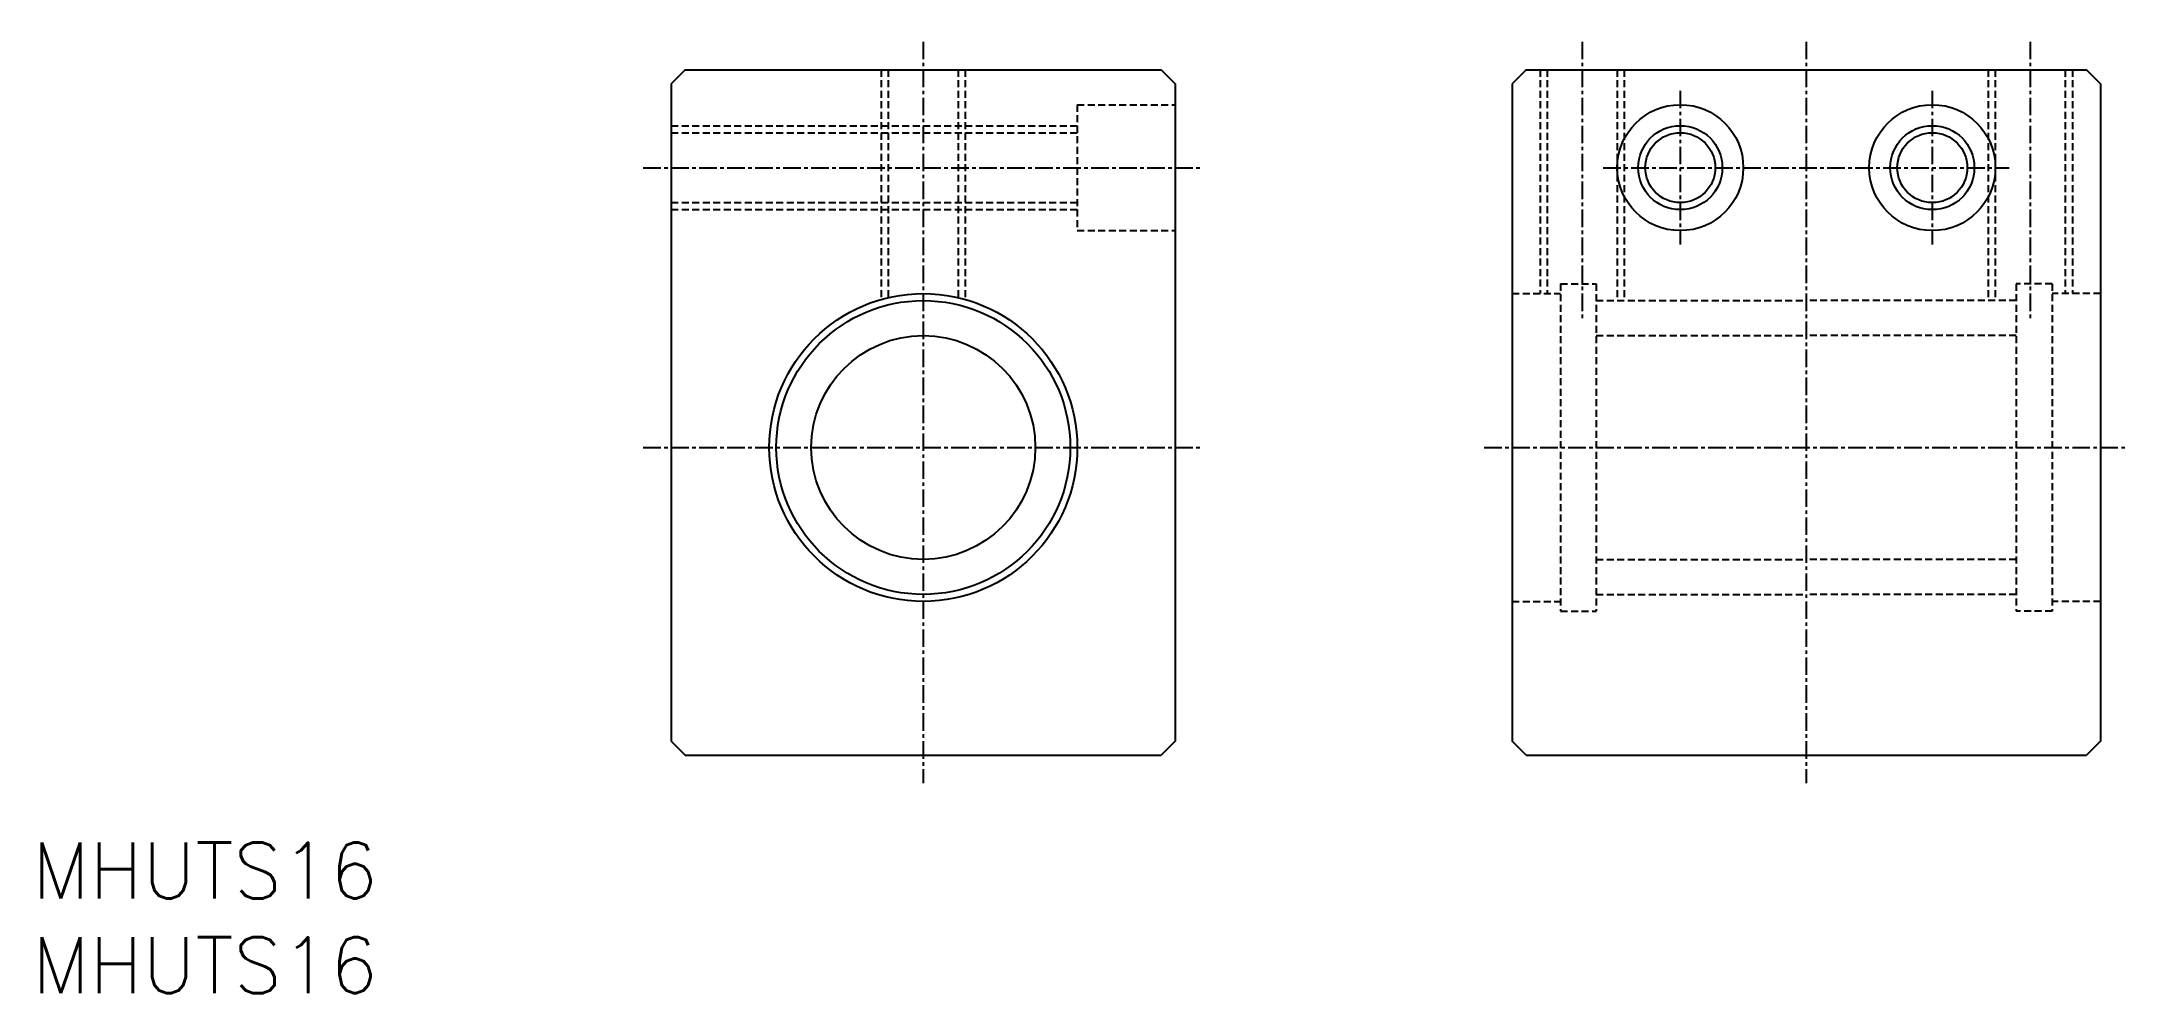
# Model space of a CAD drawing. Extents: x 446 to 595, y 68 to 136.
import ezdxf

# ---------------------------------------------------------------- set-up
doc = ezdxf.new("R2010")
doc.units = 0
doc.linetypes.add('CENTER', pattern=[2, 1.25, -0.25, 0.25, -0.25])
doc.linetypes.add('DASHED', pattern=[0.75, 0.5, -0.25])
doc.layers.get('0').update_dxf_attribs({"linetype": 'CONTINUOUS'})
doc.layers.add('CENTER', color=1, linetype='CENTER')
doc.styles.get("Standard").update_dxf_attribs({"font": 'txt.shx', "bigfont": 'bigfont.shx'})

msp = doc.modelspace()

# ---------------------------------------------------------------- linework, layer by layer
at = {"color": 7, "linetype": 'CONTINUOUS'}
for p, q in [((491.91, 134.17), (490.91, 133.17)), ((491.91, 134.17), (525.91, 134.17)), ((525.91, 134.17), (526.91, 133.17)), ((551.98, 134.17), (550.98, 133.17)), ((551.98, 134.17), (591.98, 134.17)), ((591.98, 134.17), (592.98, 133.17)), ((490.91, 133.17), (490.91, 86.17)), ((526.91, 133.17), (526.91, 86.17)), ((550.98, 133.17), (550.98, 86.17)), ((592.98, 133.17), (592.98, 86.17)), ((526.91, 121.42), (526.91, 121.42)), ((526.91, 109.67), (526.91, 109.67)), ((490.91, 86.17), (491.91, 85.17)), ((491.91, 85.17), (525.91, 85.17)), ((526.91, 86.17), (525.91, 85.17)), ((551.98, 85.17), (550.98, 86.17)), ((551.98, 85.17), (591.98, 85.17)), ((592.98, 86.17), (591.98, 85.17))]:
    msp.add_line(p, q, dxfattribs=at)
at = {"color": 3, "linetype": 'DASHED'}
for p, q in [((505.91, 134.17), (505.91, 117.76)), ((506.41, 134.17), (506.41, 117.89)), ((511.41, 134.17), (511.41, 117.89)), ((511.91, 134.17), (511.91, 117.76)), ((552.98, 134.17), (552.98, 118.17)), ((553.48, 134.17), (553.48, 118.17)), ((558.48, 134.17), (558.48, 117.67)), ((558.98, 134.17), (558.98, 117.67)), ((584.98, 134.17), (584.98, 117.67)), ((585.48, 134.17), (585.48, 117.67)), ((590.48, 134.17), (590.48, 118.17)), ((590.98, 134.17), (590.98, 118.17)), ((519.91, 131.67), (519.91, 122.67)), ((519.91, 131.67), (526.91, 131.67)), ((490.91, 130.17), (519.91, 130.17)), ((490.91, 129.67), (519.91, 129.67)), ((490.91, 124.67), (519.91, 124.67)), ((490.91, 124.17), (519.91, 124.17)), ((519.91, 122.67), (526.91, 122.67)), ((550.98, 118.17), (554.43, 118.17)), ((554.43, 118.87), (554.43, 95.47)), ((554.43, 118.87), (556.98, 118.87)), ((556.98, 118.87), (556.98, 95.47)), ((586.98, 118.87), (586.98, 95.47)), ((589.53, 118.87), (586.98, 118.87)), ((589.53, 118.87), (589.53, 95.47)), ((592.98, 118.17), (589.53, 118.17)), ((556.98, 117.67), (571.98, 117.67)), ((586.98, 117.67), (571.98, 117.67)), ((556.98, 115.17), (571.98, 115.17)), ((586.98, 115.17), (571.98, 115.17)), ((556.98, 99.17), (571.98, 99.17)), ((586.98, 99.17), (571.98, 99.17)), ((550.98, 96.17), (554.43, 96.17)), ((554.43, 95.47), (556.98, 95.47)), ((556.98, 96.67), (571.98, 96.67)), ((586.98, 96.67), (571.98, 96.67)), ((589.53, 95.47), (586.98, 95.47)), ((592.98, 96.17), (589.53, 96.17))]:
    msp.add_line(p, q, dxfattribs=at)
at = {"color": 7, "linetype": 'CONTINUOUS'}
for centre, radius in [((562.98, 127.17), 4.5), ((580.98, 127.17), 4.5), ((562.98, 127.17), 2.5), ((580.98, 127.17), 2.5), ((508.91, 107.17), 11), ((508.91, 107.17), 10.5), ((508.91, 107.17), 8)]:
    msp.add_circle(centre, radius, dxfattribs=at)
at = {"color": 3, "linetype": 'CONTINUOUS'}
for centre in [(562.98, 127.17), (580.98, 127.17)]:
    msp.add_circle(centre, 3, dxfattribs=at)
at = {"layer": 'CENTER', "color": 1, "linetype": 'CENTER'}
for p, q in [((508.91, 136.17), (508.91, 83.17)), ((555.98, 136.17), (555.98, 116.4)), ((571.98, 136.17), (571.98, 83.17)), ((587.98, 136.17), (587.98, 116.4)), ((562.98, 132.67), (562.98, 121.67)), ((580.98, 132.67), (580.98, 121.67)), ((488.91, 127.17), (528.91, 127.17)), ((557.48, 127.17), (586.48, 127.17)), ((488.91, 107.17), (528.91, 107.17)), ((548.98, 107.17), (594.98, 107.17))]:
    msp.add_line(p, q, dxfattribs=at)

# ---------------------------------------------------------------- texts
at = {"color": 7, "linetype": 'CONTINUOUS'}
for p in [(445.26, 74.93), (445.26, 68.16)]:
    msp.add_text('MHUTS16', height=4, dxfattribs=at).set_placement(p)

doc.saveas('drawing.dxf')
